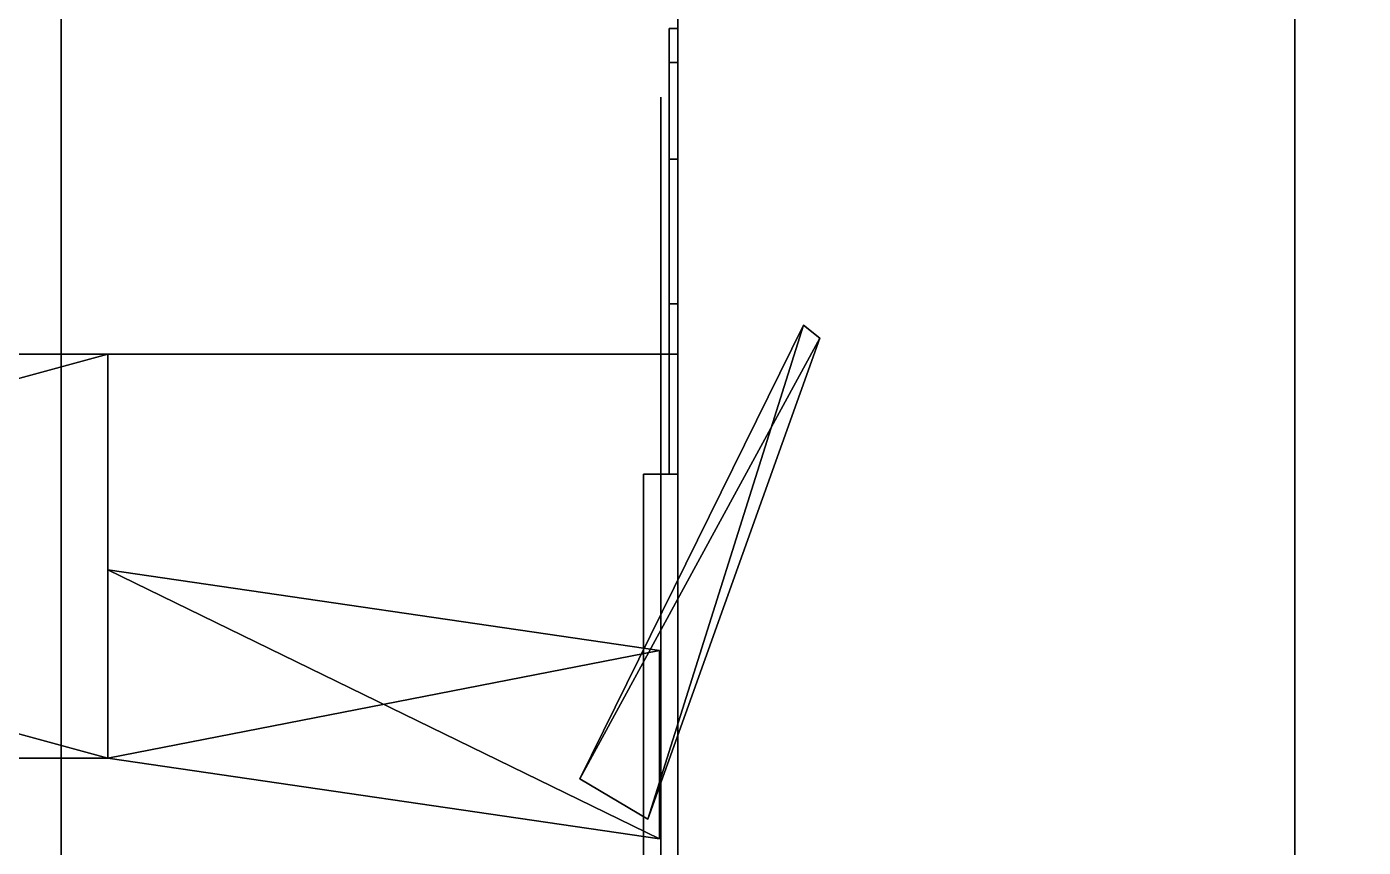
# Model space of a CAD drawing. Extents: x -469 to 3226, y 1395 to 4288.
# Drawn here: x 257.17 to 296.17, y 3442.64 to 3466.58 of the extents above; entities that cross this region are included whole.
import ezdxf

# ---------------------------------------------------------------- set-up
doc = ezdxf.new("R2010")
doc.units = 0
for name, color, linetype in [('LAYER0', 7, 'CONTINUOUS'), ('LAYER1', 7, 'CONTINUOUS'), ('LAYER107', 253, 'CONTINUOUS'), ('LAYER108', 28, 'CONTINUOUS'), ('LAYER110', 253, 'CONTINUOUS'), ('LAYER111', 28, 'CONTINUOUS'), ('LAYER113', 253, 'CONTINUOUS'), ('LAYER114', 28, 'CONTINUOUS'), ('LAYER116', 253, 'CONTINUOUS'), ('LAYER117', 28, 'CONTINUOUS'), ('LAYER119', 253, 'CONTINUOUS'), ('LAYER120', 28, 'CONTINUOUS'), ('LAYER121', 9, 'CONTINUOUS'), ('LAYER338', 9, 'CONTINUOUS'), ('LAYER84', 9, 'CONTINUOUS'), ('LAYER88', 7, 'CONTINUOUS'), ('LAYER91', 7, 'CONTINUOUS'), ('LAYER98', 7, 'CONTINUOUS')]:
    doc.layers.add(name, color=color, linetype=linetype)

msp = doc.modelspace()

# ---------------------------------------------------------------- linework, layer by layer
at = {"layer": 'LAYER0', "invisible_edges": 1}
for points in [[(3116.174, 4288.024, -5), (-468.8259, 1395.024, -5), (-468.8259, 4288.024, -5), (3116.174, 4288.024, -5)], [(-468.8259, 1395.024, -5), (3116.174, 4288.024, -5), (3116.174, 1395.024, -5), (-468.8259, 1395.024, -5)], [(3116.174, 1395.024), (-468.8259, 4288.024), (-468.8259, 1395.024), (3116.174, 1395.024)], [(-468.8259, 4288.024), (3116.174, 1395.024), (3116.174, 4288.024), (-468.8259, 4288.024)]]:
    msp.add_3dface(points, dxfattribs=at)
at = {"layer": 'LAYER107'}
for points in [[(279.8371, 3457.878, 177.9999), (280.317, 3457.49, 177.9999), (273.3147, 3444.635, 177.9999), (279.8371, 3457.878, 177.9999)], [(273.3147, 3444.635, 187.9999), (275.293, 3443.459, 187.9999), (279.8371, 3457.878, 187.9999), (273.3147, 3444.635, 187.9999)], [(279.8371, 3457.878, 187.9999), (275.293, 3443.459, 187.9999), (280.317, 3457.49, 187.9999), (279.8371, 3457.878, 187.9999)], [(273.3147, 3444.635, 177.9999), (280.317, 3457.49, 177.9999), (275.293, 3443.459, 177.9999), (273.3147, 3444.635, 177.9999)], [(280.317, 3457.49, 177.9999), (280.317, 3457.49, 187.9999), (275.293, 3443.459, 177.9999), (280.317, 3457.49, 177.9999)], [(275.293, 3443.459, 177.9999), (280.317, 3457.49, 187.9999), (275.293, 3443.459, 187.9999), (275.293, 3443.459, 177.9999)], [(259.5378, 3457.024, 177), (259.5378, 3445.244, 177), (216.317, 3457.024, 177), (259.5378, 3457.024, 177)], [(216.317, 3457.024, 177), (259.5378, 3445.244, 177), (216.317, 3445.244, 177), (216.317, 3457.024, 177)], [(216.317, 3457.024, 189), (216.317, 3445.244, 189), (259.5378, 3457.024, 189), (216.317, 3457.024, 189)], [(259.5378, 3457.024, 189), (216.317, 3445.244, 189), (259.5378, 3445.244, 189), (259.5378, 3457.024, 189)], [(275.6337, 3448.385, 177), (275.6337, 3442.888, 177), (259.5378, 3450.741, 177), (275.6337, 3448.385, 177)], [(259.5378, 3450.741, 177), (275.6337, 3442.888, 177), (259.5378, 3445.244, 177), (259.5378, 3450.741, 177)], [(259.5378, 3450.741, 189), (259.5378, 3445.244, 189), (275.6337, 3448.385, 189), (259.5378, 3450.741, 189)], [(275.6337, 3448.385, 189), (259.5378, 3445.244, 189), (275.6337, 3442.888, 189), (275.6337, 3448.385, 189)], [(259.5378, 3445.244, 177), (259.5378, 3445.244, 189), (216.317, 3445.244, 177), (259.5378, 3445.244, 177)], [(216.317, 3445.244, 177), (259.5378, 3445.244, 189), (216.317, 3445.244, 189), (216.317, 3445.244, 177)], [(275.6337, 3442.888, 177), (275.6337, 3442.888, 189), (259.5378, 3445.244, 177), (275.6337, 3442.888, 177)], [(259.5378, 3445.244, 177), (275.6337, 3442.888, 189), (259.5378, 3445.244, 189), (259.5378, 3445.244, 177)]]:
    msp.add_3dface(points, dxfattribs=at)
at = {"layer": 'LAYER108'}
for points, invisible_edges in [([(275.9241, 3465.534, 178.0251), (275.9241, 3466.524, 183), (275.9241, 3464.524, 183), (275.9241, 3464.524, 177.5)], 10), ([(275.9241, 3466.524, 183), (275.9241, 3465.534, 187.9749), (275.9241, 3464.524, 188.5), (275.9241, 3464.524, 183)], 10), ([(275.9241, 3462.716, 173.8076), (275.9241, 3465.534, 178.0251), (275.9241, 3464.524, 177.5), (275.9241, 3461.024, 177.5)], 10), ([(275.9241, 3465.534, 187.9749), (275.9241, 3462.716, 192.1924), (275.9241, 3461.024, 188.5), (275.9241, 3464.524, 188.5)], 10), ([(275.6741, 3464.524, 188.5), (275.6741, 3464.524, 177.5), (275.6741, 3457.524, 177.5), (275.6741, 3457.733, 188.3167)], 4), ([(275.9241, 3458.499, 170.9896), (275.9241, 3462.716, 173.8076), (275.9241, 3461.024, 177.5), (275.9241, 3457.524, 177.5)], 10), ([(275.9241, 3462.716, 192.1924), (275.9241, 3458.499, 195.0104), (275.9241, 3457.524, 188.5), (275.9241, 3461.024, 188.5)], 10), ([(275.9241, 3453.524, 170), (275.9241, 3458.499, 170.9896), (275.9241, 3457.524, 177.5), (275.9241, 3453.524, 174)], 2), ([(275.9241, 3458.499, 195.0104), (275.9241, 3453.524, 196), (275.9241, 3453.524, 192), (275.9241, 3457.524, 188.5)], 8), ([(275.6741, 3457.733, 188.3167), (275.6741, 3457.524, 177.5), (275.6741, 3453.524, 174), (275.6741, 3453.524, 192)], 5), ([(275.1741, 3435.524, 162), (275.1741, 3440.524, 174), (275.1741, 3453.524, 174), (275.1741, 3453.524, 162)], 1), ([(275.1741, 3435.524, 204), (275.1741, 3440.524, 192), (275.1741, 3453.524, 192), (275.1741, 3453.524, 204)], 1), ([(275.6741, 3453.524, 192), (275.6741, 3453.524, 174), (275.6741, 3440.524, 174), (275.6741, 3440.524, 192)], 1)]:
    msp.add_3dface(points, dxfattribs=dict(at, invisible_edges=invisible_edges))
for points in [[(275.1741, 3435.524, 162), (275.1741, 3453.524, 162), (275.1741, 3453.524, 162), (275.1741, 3435.524, 162)], [(275.1741, 3435.524, 204), (275.1741, 3453.524, 204), (275.1741, 3453.524, 204), (275.1741, 3435.524, 204)], [(275.1741, 3440.524, 174), (276.1741, 3440.524, 174), (276.1741, 3453.524, 174), (275.1741, 3453.524, 174)], [(275.1741, 3453.524, 174), (276.1741, 3453.524, 174), (276.1741, 3453.524, 162), (275.1741, 3453.524, 162)], [(275.1741, 3453.524, 162), (276.1741, 3453.524, 162), (276.1741, 3435.524, 162), (275.1741, 3435.524, 162)], [(275.1741, 3440.524, 192), (276.1741, 3440.524, 192), (276.1741, 3453.524, 192), (275.1741, 3453.524, 192)], [(275.1741, 3453.524, 192), (276.1741, 3453.524, 192), (276.1741, 3453.524, 204), (275.1741, 3453.524, 204)], [(275.1741, 3453.524, 204), (276.1741, 3453.524, 204), (276.1741, 3435.524, 204), (275.1741, 3435.524, 204)], [(276.1741, 3453.524, 174), (276.1741, 3453.524, 162), (276.1741, 3453.524, 174)], [(276.1741, 3453.524, 192), (276.1741, 3453.524, 204), (276.1741, 3453.524, 192)], [(276.1741, 3435.524, 162), (276.1741, 3453.524, 162), (276.1741, 3453.524, 204), (276.1741, 3435.524, 204)]]:
    msp.add_3dface(points, dxfattribs=at)
at = {"layer": 'LAYER110'}
for points in [[(279.8371, 3457.878, 701.4999), (280.317, 3457.49, 701.4999), (273.3147, 3444.635, 701.4999), (279.8371, 3457.878, 701.4999)], [(273.3147, 3444.635, 711.4999), (275.293, 3443.459, 711.4999), (279.8371, 3457.878, 711.4999), (273.3147, 3444.635, 711.4999)], [(279.8371, 3457.878, 711.4999), (275.293, 3443.459, 711.4999), (280.317, 3457.49, 711.4999), (279.8371, 3457.878, 711.4999)], [(273.3147, 3444.635, 701.4999), (280.317, 3457.49, 701.4999), (275.293, 3443.459, 701.4999), (273.3147, 3444.635, 701.4999)], [(280.317, 3457.49, 701.4999), (280.317, 3457.49, 711.4999), (275.293, 3443.459, 701.4999), (280.317, 3457.49, 701.4999)], [(275.293, 3443.459, 701.4999), (280.317, 3457.49, 711.4999), (275.293, 3443.459, 711.4999), (275.293, 3443.459, 701.4999)], [(259.5378, 3457.024, 700.5), (259.5378, 3445.244, 700.5), (216.317, 3457.024, 700.5), (259.5378, 3457.024, 700.5)], [(216.317, 3457.024, 700.5), (259.5378, 3445.244, 700.5), (216.317, 3445.244, 700.5), (216.317, 3457.024, 700.5)], [(216.317, 3457.024, 712.5), (216.317, 3445.244, 712.5), (259.5378, 3457.024, 712.5), (216.317, 3457.024, 712.5)], [(259.5378, 3457.024, 712.5), (216.317, 3445.244, 712.5), (259.5378, 3445.244, 712.5), (259.5378, 3457.024, 712.5)], [(275.6337, 3448.385, 700.5), (275.6337, 3442.888, 700.5), (259.5378, 3450.741, 700.5), (275.6337, 3448.385, 700.5)], [(259.5378, 3450.741, 700.5), (275.6337, 3442.888, 700.5), (259.5378, 3445.244, 700.5), (259.5378, 3450.741, 700.5)], [(259.5378, 3450.741, 712.5), (259.5378, 3445.244, 712.5), (275.6337, 3448.385, 712.5), (259.5378, 3450.741, 712.5)], [(275.6337, 3448.385, 712.5), (259.5378, 3445.244, 712.5), (275.6337, 3442.888, 712.5), (275.6337, 3448.385, 712.5)], [(259.5378, 3445.244, 700.5), (259.5378, 3445.244, 712.5), (216.317, 3445.244, 700.5), (259.5378, 3445.244, 700.5)], [(216.317, 3445.244, 700.5), (259.5378, 3445.244, 712.5), (216.317, 3445.244, 712.5), (216.317, 3445.244, 700.5)], [(275.6337, 3442.888, 700.5), (275.6337, 3442.888, 712.5), (259.5378, 3445.244, 700.5), (275.6337, 3442.888, 700.5)], [(259.5378, 3445.244, 700.5), (275.6337, 3442.888, 712.5), (259.5378, 3445.244, 712.5), (259.5378, 3445.244, 700.5)]]:
    msp.add_3dface(points, dxfattribs=at)
at = {"layer": 'LAYER111'}
for points, invisible_edges in [([(275.9241, 3465.534, 701.5251), (275.9241, 3466.524, 706.5), (275.9241, 3464.524, 706.5), (275.9241, 3464.524, 701)], 10), ([(275.9241, 3466.524, 706.5), (275.9241, 3465.534, 711.4749), (275.9241, 3464.524, 712), (275.9241, 3464.524, 706.5)], 10), ([(275.9241, 3462.716, 697.3076), (275.9241, 3465.534, 701.5251), (275.9241, 3464.524, 701), (275.9241, 3461.024, 701)], 10), ([(275.9241, 3465.534, 711.4749), (275.9241, 3462.716, 715.6924), (275.9241, 3461.024, 712), (275.9241, 3464.524, 712)], 10), ([(275.6741, 3464.524, 712), (275.6741, 3464.524, 701), (275.6741, 3457.524, 701), (275.6741, 3457.733, 711.8167)], 4), ([(275.9241, 3458.499, 694.4896), (275.9241, 3462.716, 697.3076), (275.9241, 3461.024, 701), (275.9241, 3457.524, 701)], 10), ([(275.9241, 3462.716, 715.6924), (275.9241, 3458.499, 718.5104), (275.9241, 3457.524, 712), (275.9241, 3461.024, 712)], 10), ([(275.9241, 3453.524, 693.5), (275.9241, 3458.499, 694.4896), (275.9241, 3457.524, 701), (275.9241, 3453.524, 697.5)], 2), ([(275.9241, 3458.499, 718.5104), (275.9241, 3453.524, 719.5), (275.9241, 3453.524, 715.5), (275.9241, 3457.524, 712)], 8), ([(275.6741, 3457.733, 711.8167), (275.6741, 3457.524, 701), (275.6741, 3453.524, 697.5), (275.6741, 3453.524, 715.5)], 5), ([(275.1741, 3435.524, 685.5), (275.1741, 3440.524, 697.5), (275.1741, 3453.524, 697.5), (275.1741, 3453.524, 685.5)], 1), ([(275.1741, 3435.524, 727.5), (275.1741, 3440.524, 715.5), (275.1741, 3453.524, 715.5), (275.1741, 3453.524, 727.5)], 1), ([(275.6741, 3453.524, 715.5), (275.6741, 3453.524, 697.5), (275.6741, 3440.524, 697.5), (275.6741, 3440.524, 715.5)], 1)]:
    msp.add_3dface(points, dxfattribs=dict(at, invisible_edges=invisible_edges))
for points in [[(275.1741, 3435.524, 685.5), (275.1741, 3453.524, 685.5), (275.1741, 3453.524, 685.5), (275.1741, 3435.524, 685.5)], [(275.1741, 3435.524, 727.5), (275.1741, 3453.524, 727.5), (275.1741, 3453.524, 727.5), (275.1741, 3435.524, 727.5)], [(275.1741, 3440.524, 697.5), (276.1741, 3440.524, 697.5), (276.1741, 3453.524, 697.5), (275.1741, 3453.524, 697.5)], [(275.1741, 3453.524, 697.5), (276.1741, 3453.524, 697.5), (276.1741, 3453.524, 685.5), (275.1741, 3453.524, 685.5)], [(275.1741, 3453.524, 685.5), (276.1741, 3453.524, 685.5), (276.1741, 3435.524, 685.5), (275.1741, 3435.524, 685.5)], [(275.1741, 3440.524, 715.5), (276.1741, 3440.524, 715.5), (276.1741, 3453.524, 715.5), (275.1741, 3453.524, 715.5)], [(275.1741, 3453.524, 715.5), (276.1741, 3453.524, 715.5), (276.1741, 3453.524, 727.5), (275.1741, 3453.524, 727.5)], [(275.1741, 3453.524, 727.5), (276.1741, 3453.524, 727.5), (276.1741, 3435.524, 727.5), (275.1741, 3435.524, 727.5)], [(276.1741, 3453.524, 697.5), (276.1741, 3453.524, 685.5), (276.1741, 3453.524, 697.5)], [(276.1741, 3453.524, 715.5), (276.1741, 3453.524, 727.5), (276.1741, 3453.524, 715.5)], [(276.1741, 3435.524, 685.5), (276.1741, 3453.524, 685.5), (276.1741, 3453.524, 727.5), (276.1741, 3435.524, 727.5)]]:
    msp.add_3dface(points, dxfattribs=at)
at = {"layer": 'LAYER113'}
for points in [[(279.8371, 3457.878, 1225), (280.317, 3457.49, 1225), (273.3147, 3444.635, 1225), (279.8371, 3457.878, 1225)], [(273.3147, 3444.635, 1235), (275.293, 3443.459, 1235), (279.8371, 3457.878, 1235), (273.3147, 3444.635, 1235)], [(279.8371, 3457.878, 1235), (275.293, 3443.459, 1235), (280.317, 3457.49, 1235), (279.8371, 3457.878, 1235)], [(273.3147, 3444.635, 1225), (280.317, 3457.49, 1225), (275.293, 3443.459, 1225), (273.3147, 3444.635, 1225)], [(280.317, 3457.49, 1225), (280.317, 3457.49, 1235), (275.293, 3443.459, 1225), (280.317, 3457.49, 1225)], [(275.293, 3443.459, 1225), (280.317, 3457.49, 1235), (275.293, 3443.459, 1235), (275.293, 3443.459, 1225)], [(259.5378, 3457.024, 1224), (259.5378, 3445.244, 1224), (216.317, 3457.024, 1224), (259.5378, 3457.024, 1224)], [(216.317, 3457.024, 1224), (259.5378, 3445.244, 1224), (216.317, 3445.244, 1224), (216.317, 3457.024, 1224)], [(216.317, 3457.024, 1236), (216.317, 3445.244, 1236), (259.5378, 3457.024, 1236), (216.317, 3457.024, 1236)], [(259.5378, 3457.024, 1236), (216.317, 3445.244, 1236), (259.5378, 3445.244, 1236), (259.5378, 3457.024, 1236)], [(275.6337, 3448.385, 1224), (275.6337, 3442.888, 1224), (259.5378, 3450.741, 1224), (275.6337, 3448.385, 1224)], [(259.5378, 3450.741, 1224), (275.6337, 3442.888, 1224), (259.5378, 3445.244, 1224), (259.5378, 3450.741, 1224)], [(259.5378, 3450.741, 1236), (259.5378, 3445.244, 1236), (275.6337, 3448.385, 1236), (259.5378, 3450.741, 1236)], [(275.6337, 3448.385, 1236), (259.5378, 3445.244, 1236), (275.6337, 3442.888, 1236), (275.6337, 3448.385, 1236)], [(259.5378, 3445.244, 1224), (259.5378, 3445.244, 1236), (216.317, 3445.244, 1224), (259.5378, 3445.244, 1224)], [(216.317, 3445.244, 1224), (259.5378, 3445.244, 1236), (216.317, 3445.244, 1236), (216.317, 3445.244, 1224)], [(275.6337, 3442.888, 1224), (275.6337, 3442.888, 1236), (259.5378, 3445.244, 1224), (275.6337, 3442.888, 1224)], [(259.5378, 3445.244, 1224), (275.6337, 3442.888, 1236), (259.5378, 3445.244, 1236), (259.5378, 3445.244, 1224)]]:
    msp.add_3dface(points, dxfattribs=at)
at = {"layer": 'LAYER114'}
for points, invisible_edges in [([(275.9241, 3465.534, 1225.025), (275.9241, 3466.524, 1230), (275.9241, 3464.524, 1230), (275.9241, 3464.524, 1224.5)], 10), ([(275.9241, 3466.524, 1230), (275.9241, 3465.534, 1234.975), (275.9241, 3464.524, 1235.5), (275.9241, 3464.524, 1230)], 10), ([(275.9241, 3462.716, 1220.808), (275.9241, 3465.534, 1225.025), (275.9241, 3464.524, 1224.5), (275.9241, 3461.024, 1224.5)], 10), ([(275.9241, 3465.534, 1234.975), (275.9241, 3462.716, 1239.192), (275.9241, 3461.024, 1235.5), (275.9241, 3464.524, 1235.5)], 10), ([(275.6741, 3464.524, 1235.5), (275.6741, 3464.524, 1224.5), (275.6741, 3457.524, 1224.5), (275.6741, 3457.733, 1235.317)], 4), ([(275.9241, 3458.499, 1217.99), (275.9241, 3462.716, 1220.808), (275.9241, 3461.024, 1224.5), (275.9241, 3457.524, 1224.5)], 10), ([(275.9241, 3462.716, 1239.192), (275.9241, 3458.499, 1242.01), (275.9241, 3457.524, 1235.5), (275.9241, 3461.024, 1235.5)], 10), ([(275.9241, 3453.524, 1217), (275.9241, 3458.499, 1217.99), (275.9241, 3457.524, 1224.5), (275.9241, 3453.524, 1221)], 2), ([(275.9241, 3458.499, 1242.01), (275.9241, 3453.524, 1243), (275.9241, 3453.524, 1239), (275.9241, 3457.524, 1235.5)], 8), ([(275.6741, 3457.733, 1235.317), (275.6741, 3457.524, 1224.5), (275.6741, 3453.524, 1221), (275.6741, 3453.524, 1239)], 5), ([(275.1741, 3435.524, 1209), (275.1741, 3440.524, 1221), (275.1741, 3453.524, 1221), (275.1741, 3453.524, 1209)], 1), ([(275.1741, 3435.524, 1251), (275.1741, 3440.524, 1239), (275.1741, 3453.524, 1239), (275.1741, 3453.524, 1251)], 1), ([(275.6741, 3453.524, 1239), (275.6741, 3453.524, 1221), (275.6741, 3440.524, 1221), (275.6741, 3440.524, 1239)], 1)]:
    msp.add_3dface(points, dxfattribs=dict(at, invisible_edges=invisible_edges))
for points in [[(275.1741, 3435.524, 1209), (275.1741, 3453.524, 1209), (275.1741, 3453.524, 1209), (275.1741, 3435.524, 1209)], [(275.1741, 3435.524, 1251), (275.1741, 3453.524, 1251), (275.1741, 3453.524, 1251), (275.1741, 3435.524, 1251)], [(275.1741, 3440.524, 1221), (276.1741, 3440.524, 1221), (276.1741, 3453.524, 1221), (275.1741, 3453.524, 1221)], [(275.1741, 3453.524, 1221), (276.1741, 3453.524, 1221), (276.1741, 3453.524, 1209), (275.1741, 3453.524, 1209)], [(275.1741, 3453.524, 1209), (276.1741, 3453.524, 1209), (276.1741, 3435.524, 1209), (275.1741, 3435.524, 1209)], [(275.1741, 3440.524, 1239), (276.1741, 3440.524, 1239), (276.1741, 3453.524, 1239), (275.1741, 3453.524, 1239)], [(275.1741, 3453.524, 1239), (276.1741, 3453.524, 1239), (276.1741, 3453.524, 1251), (275.1741, 3453.524, 1251)], [(275.1741, 3453.524, 1251), (276.1741, 3453.524, 1251), (276.1741, 3435.524, 1251), (275.1741, 3435.524, 1251)], [(276.1741, 3453.524, 1221), (276.1741, 3453.524, 1209), (276.1741, 3453.524, 1221)], [(276.1741, 3453.524, 1239), (276.1741, 3453.524, 1251), (276.1741, 3453.524, 1239)], [(276.1741, 3435.524, 1209), (276.1741, 3453.524, 1209), (276.1741, 3453.524, 1251), (276.1741, 3435.524, 1251)]]:
    msp.add_3dface(points, dxfattribs=at)
at = {"layer": 'LAYER116'}
for points in [[(279.8371, 3457.878, 1748.5), (280.317, 3457.49, 1748.5), (273.3147, 3444.635, 1748.5), (279.8371, 3457.878, 1748.5)], [(273.3147, 3444.635, 1758.5), (275.293, 3443.459, 1758.5), (279.8371, 3457.878, 1758.5), (273.3147, 3444.635, 1758.5)], [(279.8371, 3457.878, 1758.5), (275.293, 3443.459, 1758.5), (280.317, 3457.49, 1758.5), (279.8371, 3457.878, 1758.5)], [(273.3147, 3444.635, 1748.5), (280.317, 3457.49, 1748.5), (275.293, 3443.459, 1748.5), (273.3147, 3444.635, 1748.5)], [(280.317, 3457.49, 1748.5), (280.317, 3457.49, 1758.5), (275.293, 3443.459, 1748.5), (280.317, 3457.49, 1748.5)], [(275.293, 3443.459, 1748.5), (280.317, 3457.49, 1758.5), (275.293, 3443.459, 1758.5), (275.293, 3443.459, 1748.5)], [(259.5378, 3457.024, 1747.5), (259.5378, 3445.244, 1747.5), (216.317, 3457.024, 1747.5), (259.5378, 3457.024, 1747.5)], [(216.317, 3457.024, 1747.5), (259.5378, 3445.244, 1747.5), (216.317, 3445.244, 1747.5), (216.317, 3457.024, 1747.5)], [(216.317, 3457.024, 1759.5), (216.317, 3445.244, 1759.5), (259.5378, 3457.024, 1759.5), (216.317, 3457.024, 1759.5)], [(259.5378, 3457.024, 1759.5), (216.317, 3445.244, 1759.5), (259.5378, 3445.244, 1759.5), (259.5378, 3457.024, 1759.5)], [(275.6337, 3448.385, 1747.5), (275.6337, 3442.888, 1747.5), (259.5378, 3450.741, 1747.5), (275.6337, 3448.385, 1747.5)], [(259.5378, 3450.741, 1747.5), (275.6337, 3442.888, 1747.5), (259.5378, 3445.244, 1747.5), (259.5378, 3450.741, 1747.5)], [(259.5378, 3450.741, 1759.5), (259.5378, 3445.244, 1759.5), (275.6337, 3448.385, 1759.5), (259.5378, 3450.741, 1759.5)], [(275.6337, 3448.385, 1759.5), (259.5378, 3445.244, 1759.5), (275.6337, 3442.888, 1759.5), (275.6337, 3448.385, 1759.5)], [(259.5378, 3445.244, 1747.5), (259.5378, 3445.244, 1759.5), (216.317, 3445.244, 1747.5), (259.5378, 3445.244, 1747.5)], [(216.317, 3445.244, 1747.5), (259.5378, 3445.244, 1759.5), (216.317, 3445.244, 1759.5), (216.317, 3445.244, 1747.5)], [(275.6337, 3442.888, 1747.5), (275.6337, 3442.888, 1759.5), (259.5378, 3445.244, 1747.5), (275.6337, 3442.888, 1747.5)], [(259.5378, 3445.244, 1747.5), (275.6337, 3442.888, 1759.5), (259.5378, 3445.244, 1759.5), (259.5378, 3445.244, 1747.5)]]:
    msp.add_3dface(points, dxfattribs=at)
at = {"layer": 'LAYER117'}
for points, invisible_edges in [([(275.9241, 3465.534, 1748.525), (275.9241, 3466.524, 1753.5), (275.9241, 3464.524, 1753.5), (275.9241, 3464.524, 1748)], 10), ([(275.9241, 3466.524, 1753.5), (275.9241, 3465.534, 1758.475), (275.9241, 3464.524, 1759), (275.9241, 3464.524, 1753.5)], 10), ([(275.9241, 3462.716, 1744.308), (275.9241, 3465.534, 1748.525), (275.9241, 3464.524, 1748), (275.9241, 3461.024, 1748)], 10), ([(275.9241, 3465.534, 1758.475), (275.9241, 3462.716, 1762.692), (275.9241, 3461.024, 1759), (275.9241, 3464.524, 1759)], 10), ([(275.6741, 3464.524, 1759), (275.6741, 3464.524, 1748), (275.6741, 3457.524, 1748), (275.6741, 3457.733, 1758.817)], 4), ([(275.9241, 3458.499, 1741.49), (275.9241, 3462.716, 1744.308), (275.9241, 3461.024, 1748), (275.9241, 3457.524, 1748)], 10), ([(275.9241, 3462.716, 1762.692), (275.9241, 3458.499, 1765.51), (275.9241, 3457.524, 1759), (275.9241, 3461.024, 1759)], 10), ([(275.9241, 3453.524, 1740.5), (275.9241, 3458.499, 1741.49), (275.9241, 3457.524, 1748), (275.9241, 3453.524, 1744.5)], 2), ([(275.9241, 3458.499, 1765.51), (275.9241, 3453.524, 1766.5), (275.9241, 3453.524, 1762.5), (275.9241, 3457.524, 1759)], 8), ([(275.6741, 3457.733, 1758.817), (275.6741, 3457.524, 1748), (275.6741, 3453.524, 1744.5), (275.6741, 3453.524, 1762.5)], 5), ([(275.1741, 3435.524, 1732.5), (275.1741, 3440.524, 1744.5), (275.1741, 3453.524, 1744.5), (275.1741, 3453.524, 1732.5)], 1), ([(275.1741, 3435.524, 1774.5), (275.1741, 3440.524, 1762.5), (275.1741, 3453.524, 1762.5), (275.1741, 3453.524, 1774.5)], 1), ([(275.6741, 3453.524, 1762.5), (275.6741, 3453.524, 1744.5), (275.6741, 3440.524, 1744.5), (275.6741, 3440.524, 1762.5)], 1)]:
    msp.add_3dface(points, dxfattribs=dict(at, invisible_edges=invisible_edges))
for points in [[(275.1741, 3435.524, 1732.5), (275.1741, 3453.524, 1732.5), (275.1741, 3453.524, 1732.5), (275.1741, 3435.524, 1732.5)], [(275.1741, 3435.524, 1774.5), (275.1741, 3453.524, 1774.5), (275.1741, 3453.524, 1774.5), (275.1741, 3435.524, 1774.5)], [(275.1741, 3440.524, 1744.5), (276.1741, 3440.524, 1744.5), (276.1741, 3453.524, 1744.5), (275.1741, 3453.524, 1744.5)], [(275.1741, 3453.524, 1744.5), (276.1741, 3453.524, 1744.5), (276.1741, 3453.524, 1732.5), (275.1741, 3453.524, 1732.5)], [(275.1741, 3453.524, 1732.5), (276.1741, 3453.524, 1732.5), (276.1741, 3435.524, 1732.5), (275.1741, 3435.524, 1732.5)], [(275.1741, 3440.524, 1762.5), (276.1741, 3440.524, 1762.5), (276.1741, 3453.524, 1762.5), (275.1741, 3453.524, 1762.5)], [(275.1741, 3453.524, 1762.5), (276.1741, 3453.524, 1762.5), (276.1741, 3453.524, 1774.5), (275.1741, 3453.524, 1774.5)], [(275.1741, 3453.524, 1774.5), (276.1741, 3453.524, 1774.5), (276.1741, 3435.524, 1774.5), (275.1741, 3435.524, 1774.5)], [(276.1741, 3453.524, 1744.5), (276.1741, 3453.524, 1732.5), (276.1741, 3453.524, 1744.5)], [(276.1741, 3453.524, 1762.5), (276.1741, 3453.524, 1774.5), (276.1741, 3453.524, 1762.5)], [(276.1741, 3435.524, 1732.5), (276.1741, 3453.524, 1732.5), (276.1741, 3453.524, 1774.5), (276.1741, 3435.524, 1774.5)]]:
    msp.add_3dface(points, dxfattribs=at)
at = {"layer": 'LAYER119'}
for points in [[(279.8371, 3457.878, 2272), (280.317, 3457.49, 2272), (273.3147, 3444.635, 2272), (279.8371, 3457.878, 2272)], [(273.3147, 3444.635, 2282), (275.293, 3443.459, 2282), (279.8371, 3457.878, 2282), (273.3147, 3444.635, 2282)], [(279.8371, 3457.878, 2282), (275.293, 3443.459, 2282), (280.317, 3457.49, 2282), (279.8371, 3457.878, 2282)], [(273.3147, 3444.635, 2272), (280.317, 3457.49, 2272), (275.293, 3443.459, 2272), (273.3147, 3444.635, 2272)], [(280.317, 3457.49, 2272), (280.317, 3457.49, 2282), (275.293, 3443.459, 2272), (280.317, 3457.49, 2272)], [(275.293, 3443.459, 2272), (280.317, 3457.49, 2282), (275.293, 3443.459, 2282), (275.293, 3443.459, 2272)], [(259.5378, 3457.024, 2271), (259.5378, 3445.244, 2271), (216.317, 3457.024, 2271), (259.5378, 3457.024, 2271)], [(216.317, 3457.024, 2271), (259.5378, 3445.244, 2271), (216.317, 3445.244, 2271), (216.317, 3457.024, 2271)], [(216.317, 3457.024, 2283), (216.317, 3445.244, 2283), (259.5378, 3457.024, 2283), (216.317, 3457.024, 2283)], [(259.5378, 3457.024, 2283), (216.317, 3445.244, 2283), (259.5378, 3445.244, 2283), (259.5378, 3457.024, 2283)], [(275.6337, 3448.385, 2271), (275.6337, 3442.888, 2271), (259.5378, 3450.741, 2271), (275.6337, 3448.385, 2271)], [(259.5378, 3450.741, 2271), (275.6337, 3442.888, 2271), (259.5378, 3445.244, 2271), (259.5378, 3450.741, 2271)], [(259.5378, 3450.741, 2283), (259.5378, 3445.244, 2283), (275.6337, 3448.385, 2283), (259.5378, 3450.741, 2283)], [(275.6337, 3448.385, 2283), (259.5378, 3445.244, 2283), (275.6337, 3442.888, 2283), (275.6337, 3448.385, 2283)], [(259.5378, 3445.244, 2271), (259.5378, 3445.244, 2283), (216.317, 3445.244, 2271), (259.5378, 3445.244, 2271)], [(216.317, 3445.244, 2271), (259.5378, 3445.244, 2283), (216.317, 3445.244, 2283), (216.317, 3445.244, 2271)], [(275.6337, 3442.888, 2271), (275.6337, 3442.888, 2283), (259.5378, 3445.244, 2271), (275.6337, 3442.888, 2271)], [(259.5378, 3445.244, 2271), (275.6337, 3442.888, 2283), (259.5378, 3445.244, 2283), (259.5378, 3445.244, 2271)]]:
    msp.add_3dface(points, dxfattribs=at)
at = {"layer": 'LAYER120'}
for points, invisible_edges in [([(275.9241, 3465.534, 2272.025), (275.9241, 3466.524, 2277), (275.9241, 3464.524, 2277), (275.9241, 3464.524, 2271.5)], 10), ([(275.9241, 3466.524, 2277), (275.9241, 3465.534, 2281.975), (275.9241, 3464.524, 2282.5), (275.9241, 3464.524, 2277)], 10), ([(275.9241, 3462.716, 2267.808), (275.9241, 3465.534, 2272.025), (275.9241, 3464.524, 2271.5), (275.9241, 3461.024, 2271.5)], 10), ([(275.9241, 3465.534, 2281.975), (275.9241, 3462.716, 2286.192), (275.9241, 3461.024, 2282.5), (275.9241, 3464.524, 2282.5)], 10), ([(275.6741, 3464.524, 2282.5), (275.6741, 3464.524, 2271.5), (275.6741, 3457.524, 2271.5), (275.6741, 3457.733, 2282.317)], 4), ([(275.9241, 3458.499, 2264.99), (275.9241, 3462.716, 2267.808), (275.9241, 3461.024, 2271.5), (275.9241, 3457.524, 2271.5)], 10), ([(275.9241, 3462.716, 2286.192), (275.9241, 3458.499, 2289.01), (275.9241, 3457.524, 2282.5), (275.9241, 3461.024, 2282.5)], 10), ([(275.9241, 3453.524, 2264), (275.9241, 3458.499, 2264.99), (275.9241, 3457.524, 2271.5), (275.9241, 3453.524, 2268)], 2), ([(275.9241, 3458.499, 2289.01), (275.9241, 3453.524, 2290), (275.9241, 3453.524, 2286), (275.9241, 3457.524, 2282.5)], 8), ([(275.6741, 3457.733, 2282.317), (275.6741, 3457.524, 2271.5), (275.6741, 3453.524, 2268), (275.6741, 3453.524, 2286)], 5), ([(275.1741, 3435.524, 2256), (275.1741, 3440.524, 2268), (275.1741, 3453.524, 2268), (275.1741, 3453.524, 2256)], 1), ([(275.1741, 3435.524, 2298), (275.1741, 3440.524, 2286), (275.1741, 3453.524, 2286), (275.1741, 3453.524, 2298)], 1), ([(275.6741, 3453.524, 2286), (275.6741, 3453.524, 2268), (275.6741, 3440.524, 2268), (275.6741, 3440.524, 2286)], 1)]:
    msp.add_3dface(points, dxfattribs=dict(at, invisible_edges=invisible_edges))
for points in [[(275.1741, 3435.524, 2256), (275.1741, 3453.524, 2256), (275.1741, 3453.524, 2256), (275.1741, 3435.524, 2256)], [(275.1741, 3435.524, 2298), (275.1741, 3453.524, 2298), (275.1741, 3453.524, 2298), (275.1741, 3435.524, 2298)], [(275.1741, 3440.524, 2268), (276.1741, 3440.524, 2268), (276.1741, 3453.524, 2268), (275.1741, 3453.524, 2268)], [(275.1741, 3453.524, 2268), (276.1741, 3453.524, 2268), (276.1741, 3453.524, 2256), (275.1741, 3453.524, 2256)], [(275.1741, 3453.524, 2256), (276.1741, 3453.524, 2256), (276.1741, 3435.524, 2256), (275.1741, 3435.524, 2256)], [(275.1741, 3440.524, 2286), (276.1741, 3440.524, 2286), (276.1741, 3453.524, 2286), (275.1741, 3453.524, 2286)], [(275.1741, 3453.524, 2286), (276.1741, 3453.524, 2286), (276.1741, 3453.524, 2298), (275.1741, 3453.524, 2298)], [(275.1741, 3453.524, 2298), (276.1741, 3453.524, 2298), (276.1741, 3435.524, 2298), (275.1741, 3435.524, 2298)], [(276.1741, 3453.524, 2268), (276.1741, 3453.524, 2256), (276.1741, 3453.524, 2268)], [(276.1741, 3453.524, 2286), (276.1741, 3453.524, 2298), (276.1741, 3453.524, 2286)], [(276.1741, 3435.524, 2256), (276.1741, 3453.524, 2256), (276.1741, 3453.524, 2298), (276.1741, 3435.524, 2298)]]:
    msp.add_3dface(points, dxfattribs=at)
at = {"layer": 'LAYER121', "invisible_edges": 1}
for points in [[(276.1741, 3056.194, 2377), (276.1741, 3473.024, 83), (276.1741, 3056.194, 83), (276.1741, 3056.194, 2377)], [(276.1741, 3473.024, 83), (276.1741, 3056.194, 2377), (276.1741, 3473.024, 2377), (276.1741, 3473.024, 83)], [(294.1741, 3056.194, 83), (276.1741, 3473.024, 83), (294.1741, 3473.024, 83), (294.1741, 3056.194, 83)], [(276.1741, 3473.024, 83), (294.1741, 3056.194, 83), (276.1741, 3056.194, 83), (276.1741, 3473.024, 83)], [(276.1741, 3056.194, 2377), (294.1741, 3473.024, 2377), (276.1741, 3473.024, 2377), (276.1741, 3056.194, 2377)], [(294.1741, 3473.024, 2377), (276.1741, 3056.194, 2377), (294.1741, 3056.194, 2377), (294.1741, 3473.024, 2377)], [(294.1741, 3473.024, 2377), (294.1741, 3056.194, 83), (294.1741, 3473.024, 83), (294.1741, 3473.024, 2377)], [(294.1741, 3056.194, 83), (294.1741, 3473.024, 2377), (294.1741, 3056.194, 2377), (294.1741, 3056.194, 83)]]:
    msp.add_3dface(points, dxfattribs=at)
at = {"layer": 'LAYER338', "invisible_edges": 1}
for points in [[(258.1741, 3600.524, 2440), (258.1741, 2082.524, 2380), (258.1741, 2082.524, 2440), (258.1741, 3600.524, 2440)], [(258.1741, 2082.524, 2380), (258.1741, 3600.524, 2440), (258.1741, 3600.524, 2380), (258.1741, 2082.524, 2380)], [(276.1741, 3600.524, 2380), (258.1741, 2082.524, 2380), (258.1741, 3600.524, 2380), (276.1741, 3600.524, 2380)], [(258.1741, 2082.524, 2380), (276.1741, 3600.524, 2380), (276.1741, 2082.524, 2380), (258.1741, 2082.524, 2380)], [(276.1741, 2082.524, 2440), (258.1741, 3600.524, 2440), (258.1741, 2082.524, 2440), (276.1741, 2082.524, 2440)], [(258.1741, 3600.524, 2440), (276.1741, 2082.524, 2440), (276.1741, 3600.524, 2440), (258.1741, 3600.524, 2440)], [(276.1741, 3600.524, 2380), (276.1741, 2082.524, 2440), (276.1741, 2082.524, 2380), (276.1741, 3600.524, 2380)], [(276.1741, 2082.524, 2440), (276.1741, 3600.524, 2380), (276.1741, 3600.524, 2440), (276.1741, 2082.524, 2440)]]:
    msp.add_3dface(points, dxfattribs=at)
at = {"layer": 'LAYER84', "invisible_edges": 1}
for points in [[(-303.8259, 3457.024), (276.1741, 3475.024), (276.1741, 3457.024), (-303.8259, 3457.024)], [(276.1741, 3475.024), (-303.8259, 3457.024), (-303.8259, 3475.024), (276.1741, 3475.024)], [(-303.8259, 3475.024, 2380), (276.1741, 3457.024, 2380), (276.1741, 3475.024, 2380), (-303.8259, 3475.024, 2380)], [(276.1741, 3457.024, 2380), (-303.8259, 3475.024, 2380), (-303.8259, 3457.024, 2380), (276.1741, 3457.024, 2380)], [(276.1741, 3475.024), (276.1741, 3457.024, 2380), (276.1741, 3457.024), (276.1741, 3475.024)], [(276.1741, 3457.024, 2380), (276.1741, 3475.024), (276.1741, 3475.024, 2380), (276.1741, 3457.024, 2380)], [(-303.8259, 3457.024), (276.1741, 3457.024, 2380), (-303.8259, 3457.024, 2380), (-303.8259, 3457.024)], [(276.1741, 3457.024, 2380), (-303.8259, 3457.024), (276.1741, 3457.024), (276.1741, 3457.024, 2380)]]:
    msp.add_3dface(points, dxfattribs=at)
at = {"layer": 'LAYER88', "invisible_edges": 1}
for points in [[(-303.8259, 3063.694, 2379), (276.1741, 3457.024, 2379), (-303.8259, 3457.024, 2379), (-303.8259, 3063.694, 2379)], [(276.1741, 3457.024, 2379), (-303.8259, 3063.694, 2379), (276.1741, 3063.694, 2379), (276.1741, 3457.024, 2379)], [(-303.8259, 3457.024, 2361), (276.1741, 3457.024, 2379), (276.1741, 3457.024, 2361), (-303.8259, 3457.024, 2361)], [(276.1741, 3457.024, 2379), (-303.8259, 3457.024, 2361), (-303.8259, 3457.024, 2379), (276.1741, 3457.024, 2379)], [(276.1741, 3063.694, 2361), (-303.8259, 3457.024, 2361), (276.1741, 3457.024, 2361), (276.1741, 3063.694, 2361)], [(-303.8259, 3457.024, 2361), (276.1741, 3063.694, 2361), (-303.8259, 3063.694, 2361), (-303.8259, 3457.024, 2361)], [(276.1741, 3063.694, 2361), (276.1741, 3457.024, 2379), (276.1741, 3063.694, 2379), (276.1741, 3063.694, 2361)], [(276.1741, 3457.024, 2379), (276.1741, 3063.694, 2361), (276.1741, 3457.024, 2361), (276.1741, 3457.024, 2379)]]:
    msp.add_3dface(points, dxfattribs=at)
at = {"layer": 'LAYER91', "invisible_edges": 1}
for points in [[(-279.2259, 3063.694, 2034), (276.1741, 3457.024, 2034), (-279.2259, 3457.024, 2034), (-279.2259, 3063.694, 2034)], [(276.1741, 3457.024, 2034), (-279.2259, 3063.694, 2034), (276.1741, 3063.694, 2034), (276.1741, 3457.024, 2034)], [(-279.2259, 3457.024, 2016), (276.1741, 3457.024, 2034), (276.1741, 3457.024, 2016), (-279.2259, 3457.024, 2016)], [(276.1741, 3457.024, 2034), (-279.2259, 3457.024, 2016), (-279.2259, 3457.024, 2034), (276.1741, 3457.024, 2034)], [(276.1741, 3063.694, 2016), (-279.2259, 3457.024, 2016), (276.1741, 3457.024, 2016), (276.1741, 3063.694, 2016)], [(-279.2259, 3457.024, 2016), (276.1741, 3063.694, 2016), (-279.2259, 3063.694, 2016), (-279.2259, 3457.024, 2016)], [(276.1741, 3063.694, 2016), (276.1741, 3457.024, 2034), (276.1741, 3063.694, 2034), (276.1741, 3063.694, 2016)], [(276.1741, 3457.024, 2034), (276.1741, 3063.694, 2016), (276.1741, 3457.024, 2016), (276.1741, 3457.024, 2034)]]:
    msp.add_3dface(points, dxfattribs=at)
at = {"layer": 'LAYER98', "invisible_edges": 1}
for points in [[(-303.8259, 3457.024, 80), (276.1741, 3063.694, 80), (-303.8259, 3063.694, 80), (-303.8259, 3457.024, 80)], [(276.1741, 3063.694, 80), (-303.8259, 3457.024, 80), (276.1741, 3457.024, 80), (276.1741, 3063.694, 80)], [(-303.8259, 3457.024, 80), (276.1741, 3457.024, 98), (276.1741, 3457.024, 80), (-303.8259, 3457.024, 80)], [(276.1741, 3457.024, 98), (-303.8259, 3457.024, 80), (-303.8259, 3457.024, 98), (276.1741, 3457.024, 98)], [(276.1741, 3457.024, 98), (-303.8259, 3063.694, 98), (276.1741, 3063.694, 98), (276.1741, 3457.024, 98)], [(-303.8259, 3063.694, 98), (276.1741, 3457.024, 98), (-303.8259, 3457.024, 98), (-303.8259, 3063.694, 98)], [(276.1741, 3457.024, 98), (276.1741, 3063.694, 80), (276.1741, 3457.024, 80), (276.1741, 3457.024, 98)], [(276.1741, 3063.694, 80), (276.1741, 3457.024, 98), (276.1741, 3063.694, 98), (276.1741, 3063.694, 80)]]:
    msp.add_3dface(points, dxfattribs=at)

# ---------------------------------------------------------------- meshes
at = {"layer": 'LAYER1'}
mesh = msp.add_polymesh((5, 2), dxfattribs=at)
for k, corner in enumerate([(2966.174, 1545.024, 2430), (2966.174, 4138.024, 2430), (-318.8259, 1545.024, 2430), (2966.174, 1545.024, 2430), (-318.8259, 4138.024, 2430), (-318.8259, 1545.024, 2430), (2966.174, 4138.024, 2430), (-318.8259, 4138.024, 2430), (3116.174, 4288.024, 2430), (-468.8259, 4288.024, 2430)]):
    mesh.set_mesh_vertex(divmod(k, 2), corner)
at = {"layer": 'LAYER108'}
mesh = msp.add_polymesh((2, 9), dxfattribs=at)
for k, corner in enumerate([(275.9241, 3453.524, 170), (275.9241, 3458.499, 170.9896), (275.9241, 3462.716, 173.8076), (275.9241, 3465.534, 178.0251), (275.9241, 3466.524, 183), (275.9241, 3465.534, 187.9749), (275.9241, 3462.716, 192.1924), (275.9241, 3458.499, 195.0104), (275.9241, 3453.524, 196), (276.1741, 3453.524, 170), (276.1741, 3458.499, 170.9896), (276.1741, 3462.716, 173.8076), (276.1741, 3465.534, 178.0251), (276.1741, 3466.524, 183), (276.1741, 3465.534, 187.9749), (276.1741, 3462.716, 192.1924), (276.1741, 3458.499, 195.0104), (276.1741, 3453.524, 196)]):
    mesh.set_mesh_vertex(divmod(k, 9), corner)
at = {"layer": 'LAYER111'}
mesh = msp.add_polymesh((2, 9), dxfattribs=at)
for k, corner in enumerate([(275.9241, 3453.524, 693.5), (275.9241, 3458.499, 694.4896), (275.9241, 3462.716, 697.3076), (275.9241, 3465.534, 701.5251), (275.9241, 3466.524, 706.5), (275.9241, 3465.534, 711.4749), (275.9241, 3462.716, 715.6924), (275.9241, 3458.499, 718.5104), (275.9241, 3453.524, 719.5), (276.1741, 3453.524, 693.5), (276.1741, 3458.499, 694.4896), (276.1741, 3462.716, 697.3076), (276.1741, 3465.534, 701.5251), (276.1741, 3466.524, 706.5), (276.1741, 3465.534, 711.4749), (276.1741, 3462.716, 715.6924), (276.1741, 3458.499, 718.5104), (276.1741, 3453.524, 719.5)]):
    mesh.set_mesh_vertex(divmod(k, 9), corner)
at = {"layer": 'LAYER114'}
mesh = msp.add_polymesh((2, 9), dxfattribs=at)
for k, corner in enumerate([(275.9241, 3453.524, 1217), (275.9241, 3458.499, 1217.99), (275.9241, 3462.716, 1220.808), (275.9241, 3465.534, 1225.025), (275.9241, 3466.524, 1230), (275.9241, 3465.534, 1234.975), (275.9241, 3462.716, 1239.192), (275.9241, 3458.499, 1242.01), (275.9241, 3453.524, 1243), (276.1741, 3453.524, 1217), (276.1741, 3458.499, 1217.99), (276.1741, 3462.716, 1220.808), (276.1741, 3465.534, 1225.025), (276.1741, 3466.524, 1230), (276.1741, 3465.534, 1234.975), (276.1741, 3462.716, 1239.192), (276.1741, 3458.499, 1242.01), (276.1741, 3453.524, 1243)]):
    mesh.set_mesh_vertex(divmod(k, 9), corner)
at = {"layer": 'LAYER117'}
mesh = msp.add_polymesh((2, 9), dxfattribs=at)
for k, corner in enumerate([(275.9241, 3453.524, 1740.5), (275.9241, 3458.499, 1741.49), (275.9241, 3462.716, 1744.308), (275.9241, 3465.534, 1748.525), (275.9241, 3466.524, 1753.5), (275.9241, 3465.534, 1758.475), (275.9241, 3462.716, 1762.692), (275.9241, 3458.499, 1765.51), (275.9241, 3453.524, 1766.5), (276.1741, 3453.524, 1740.5), (276.1741, 3458.499, 1741.49), (276.1741, 3462.716, 1744.308), (276.1741, 3465.534, 1748.525), (276.1741, 3466.524, 1753.5), (276.1741, 3465.534, 1758.475), (276.1741, 3462.716, 1762.692), (276.1741, 3458.499, 1765.51), (276.1741, 3453.524, 1766.5)]):
    mesh.set_mesh_vertex(divmod(k, 9), corner)
at = {"layer": 'LAYER120'}
mesh = msp.add_polymesh((2, 9), dxfattribs=at)
for k, corner in enumerate([(275.9241, 3453.524, 2264), (275.9241, 3458.499, 2264.99), (275.9241, 3462.716, 2267.808), (275.9241, 3465.534, 2272.025), (275.9241, 3466.524, 2277), (275.9241, 3465.534, 2281.975), (275.9241, 3462.716, 2286.192), (275.9241, 3458.499, 2289.01), (275.9241, 3453.524, 2290), (276.1741, 3453.524, 2264), (276.1741, 3458.499, 2264.99), (276.1741, 3462.716, 2267.808), (276.1741, 3465.534, 2272.025), (276.1741, 3466.524, 2277), (276.1741, 3465.534, 2281.975), (276.1741, 3462.716, 2286.192), (276.1741, 3458.499, 2289.01), (276.1741, 3453.524, 2290)]):
    mesh.set_mesh_vertex(divmod(k, 9), corner)

doc.saveas('drawing.dxf')
